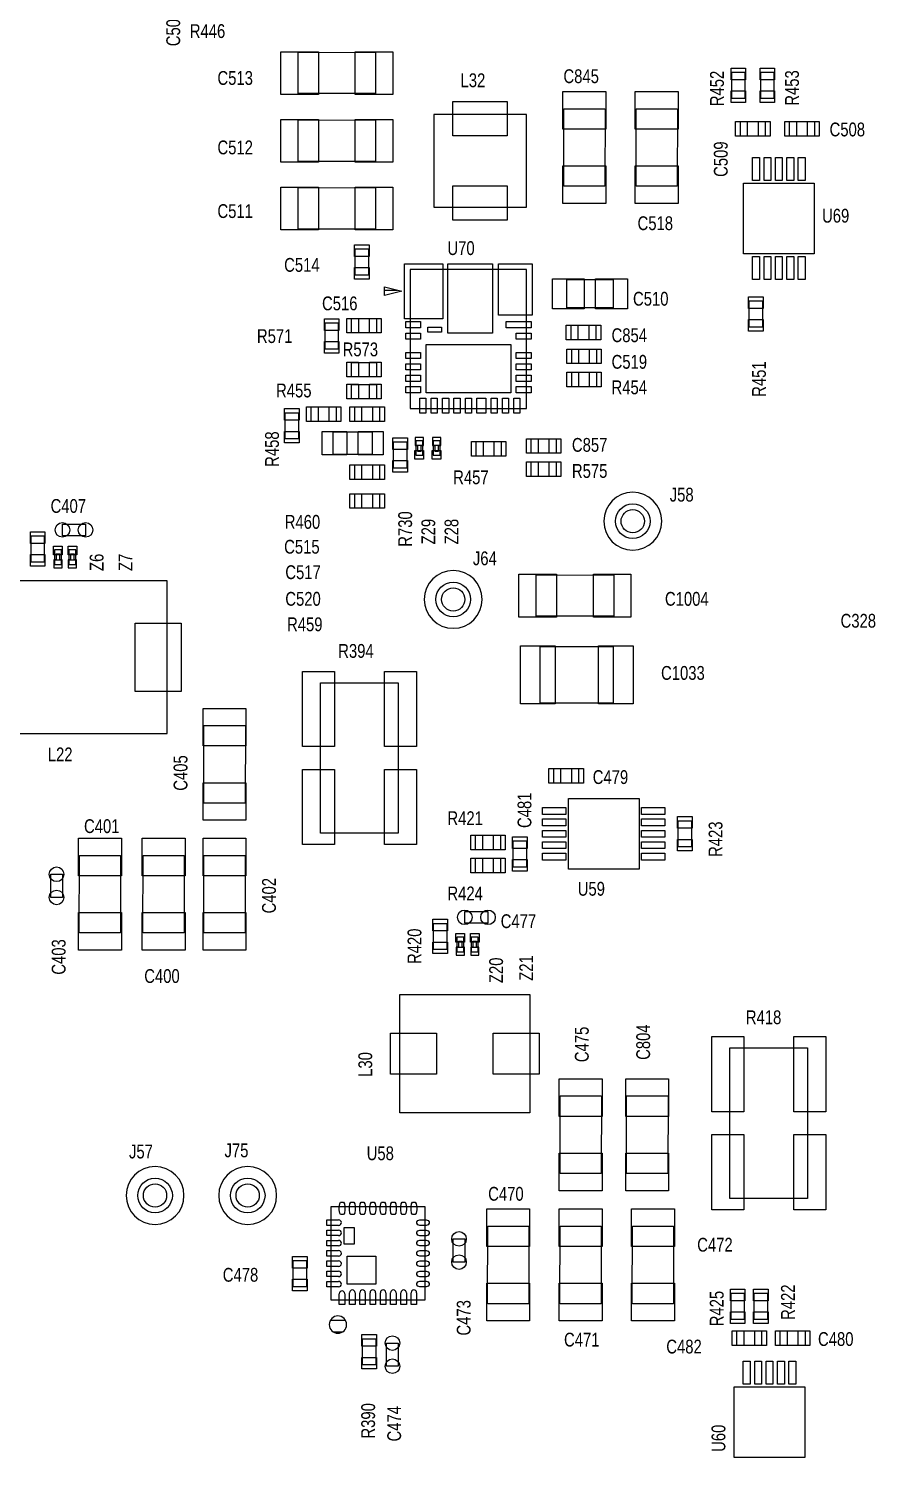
# Model space of a CAD drawing. Extents: x -13164 to 30582, y -10288 to 18382.
# Drawn here: x -7150 to -4956, y 716 to 4419 of the extents above; entities that cross this region are included whole.
import ezdxf
from ezdxf.enums import TextEntityAlignment as Align

# ---------------------------------------------------------------- set-up
doc = ezdxf.new("R2010")
doc.units = 0
doc.layers.add('DF_ASSEMBLY_NOTES', color=2, linetype='CONTINUOUS')

# ---------------------------------------------------------------- blocks, each defined once
blk = doc.blocks.new('FIGURE_SQUARE')
blk.add_lwpolyline([(-0.5, -0.5), (-0.5, 0.5), (0.5, 0.5), (0.5, -0.5)], close=True)
blk = doc.blocks.new('FIGURE_CIRCLE')
blk.add_circle((0, 0), 0.5)
blk = doc.blocks.new('FIGURE_OBLONG')
blk.add_lwpolyline([(-0.5, -0.125), (-0.5, 0.125), (-0.416, 0.375), (-0.25, 0.5), (0.25, 0.5), (0.416, 0.375), (0.5, 0.125), (0.5, -0.125), (0.416, -0.375), (0.25, -0.5), (-0.25, -0.5), (-0.416, -0.375)], close=True)

msp = doc.modelspace()

# ---------------------------------------------------------------- linework, layer by layer
at = {"layer": 'DF_ASSEMBLY_NOTES'}
for points in [[(-6451.977, 4357.7807), (-6250.977, 4357.0307), (-6250.977, 4250.5307), (-6451.977, 4250.5307), (-6451.977, 4357.0307)], [(-5293.2735, 4238.9507), (-5293.2735, 4304.9507), (-5329.2735, 4304.9507), (-5329.2735, 4238.9507), (-5293.2735, 4238.9507)], [(-5218.2735, 4238.9507), (-5218.2735, 4304.9507), (-5254.2735, 4304.9507), (-5254.2735, 4238.9507), (-5218.2735, 4238.9507)], [(-6100.4865, 4196.4842), (-6100.4865, 3956.4842), (-5860.4865, 3956.4842), (-5860.4865, 4196.4842), (-6100.4865, 4196.4842)], [(-5656.4865, 4211.3477), (-5657.2365, 4010.3477), (-5763.7365, 4010.3477), (-5763.7365, 4211.3477), (-5657.2365, 4211.3477)], [(-5468.9865, 4211.3477), (-5469.7365, 4010.3477), (-5576.2365, 4010.3477), (-5576.2365, 4211.3477), (-5469.7365, 4211.3477)], [(-6451.977, 4182.3392), (-6250.977, 4181.5892), (-6250.977, 4075.0892), (-6451.977, 4075.0892), (-6451.977, 4181.5892)], [(-5240.7735, 4177.4507), (-5306.7735, 4177.4507), (-5306.7735, 4141.4507), (-5240.7735, 4141.4507), (-5240.7735, 4177.4507)], [(-5113.2735, 4177.4507), (-5179.2735, 4177.4507), (-5179.2735, 4141.4507), (-5113.2735, 4141.4507), (-5113.2735, 4177.4507)], [(-6451.977, 4006.8992), (-6250.977, 4006.1492), (-6250.977, 3899.6492), (-6451.977, 3899.6492), (-6451.977, 4006.1492)], [(-5297.7735, 3835.4507), (-5297.7735, 4018.4507), (-5114.7735, 4018.4507), (-5114.7735, 3835.4507), (-5297.7735, 3835.4507)], [(-6268.92, 3781.2692), (-6268.92, 3847.2692), (-6304.92, 3847.2692), (-6304.92, 3781.2692), (-6268.92, 3781.2692)], [(-6161.13, 3434.6072), (-5859.9615, 3434.6072), (-5859.9615, 3794.8442), (-6161.13, 3794.8442), (-6161.13, 3434.6072)], [(-6227.928, 3727.1957), (-6227.928, 3749.6957), (-6182.928, 3738.4457), (-6227.928, 3727.1957)], [(-6227.928, 3741.5012), (-6195.15, 3741.5012)], [(-5755.92, 3768.5192), (-5635.92, 3768.5192), (-5635.92, 3695.0192), (-5755.92, 3695.0192), (-5755.92, 3768.5192)], [(-5248.2735, 3646.4507), (-5248.2735, 3712.4507), (-5284.2735, 3712.4507), (-5284.2735, 3646.4507), (-5248.2735, 3646.4507)], [(-6247.92, 3667.2692), (-6313.92, 3667.2692), (-6313.92, 3631.2692), (-6247.92, 3631.2692), (-6247.92, 3667.2692)], [(-6382.92, 3655.2692), (-6382.92, 3589.2692), (-6346.92, 3589.2692), (-6346.92, 3655.2692), (-6382.92, 3655.2692)], [(-5745.42, 3613.2692), (-5679.42, 3613.2692), (-5679.42, 3649.2692), (-5745.42, 3649.2692), (-5745.42, 3613.2692)], [(-5743.953, 3551.7257), (-5677.953, 3551.7257), (-5677.953, 3587.7257), (-5743.953, 3587.7257), (-5743.953, 3551.7257)], [(-6247.917, 3553.2722), (-6313.917, 3553.2722), (-6313.917, 3517.2722), (-6247.917, 3517.2722), (-6247.917, 3553.2722)], [(-5743.953, 3491.7257), (-5677.953, 3491.7257), (-5677.953, 3527.7257), (-5743.953, 3527.7257), (-5743.953, 3491.7257)], [(-6247.917, 3496.2692), (-6313.917, 3496.2692), (-6313.917, 3460.2692), (-6247.917, 3460.2692), (-6247.917, 3496.2692)], [(-6485.9865, 3422.7257), (-6485.9865, 3356.7257), (-6449.9865, 3356.7257), (-6449.9865, 3422.7257), (-6485.9865, 3422.7257)], [(-6352.4865, 3437.7257), (-6418.4865, 3437.7257), (-6418.4865, 3401.7257), (-6352.4865, 3401.7257), (-6352.4865, 3437.7257)], [(-6305.9865, 3401.7257), (-6239.9865, 3401.7257), (-6239.9865, 3437.7257), (-6305.9865, 3437.7257), (-6305.9865, 3401.7257)], [(-6258.807, 3315.9242), (-6258.807, 3373.5272), (-6362.16, 3373.5272), (-6362.16, 3315.9242), (-6258.807, 3315.9242)], [(-6169.2765, 3281.0012), (-6169.2765, 3347.0012), (-6205.2765, 3347.0012), (-6205.2765, 3281.0012), (-6169.2765, 3281.0012)], [(-6127.35, 3359.4422), (-6148.623, 3359.4422), (-6148.623, 3338.7722), (-6142.7115, 3338.7722), (-6142.7115, 3324.0092), (-6133.2615, 3324.0092), (-6133.2615, 3338.7722), (-6127.35, 3338.7722), (-6127.35, 3359.4422)], [(-6128.9865, 3313.2257), (-6128.9865, 3350.7257), (-6146.9865, 3350.7257), (-6146.9865, 3313.2257), (-6128.9865, 3313.2257)], [(-6128.9865, 3325.2257), (-6128.9865, 3338.7257), (-6146.9865, 3338.7257), (-6146.9865, 3325.2257), (-6128.9865, 3325.2257)], [(-6082.35, 3359.4422), (-6103.623, 3359.4422), (-6103.623, 3338.7722), (-6097.7115, 3338.7722), (-6097.7115, 3324.0092), (-6088.2615, 3324.0092), (-6088.2615, 3338.7722), (-6082.35, 3338.7722), (-6082.35, 3359.4422)], [(-6083.9865, 3313.2257), (-6083.9865, 3350.7257), (-6101.9865, 3350.7257), (-6101.9865, 3313.2257), (-6083.9865, 3313.2257)], [(-6083.9865, 3325.2257), (-6083.9865, 3338.7257), (-6101.9865, 3338.7257), (-6101.9865, 3325.2257), (-6083.9865, 3325.2257)], [(-5924.9865, 3347.7257), (-5990.9865, 3347.7257), (-5990.9865, 3311.7257), (-5924.9865, 3311.7257), (-5924.9865, 3347.7257)], [(-5848.4865, 3319.2257), (-5782.4865, 3319.2257), (-5782.4865, 3355.2257), (-5848.4865, 3355.2257), (-5848.4865, 3319.2257)], [(-6305.9865, 3251.7257), (-6239.9865, 3251.7257), (-6239.9865, 3287.7257), (-6305.9865, 3287.7257), (-6305.9865, 3251.7257)], [(-5848.4865, 3259.2257), (-5782.4865, 3259.2257), (-5782.4865, 3295.2257), (-5848.4865, 3295.2257), (-5848.4865, 3259.2257)], [(-6305.9865, 3176.7257), (-6239.9865, 3176.7257), (-6239.9865, 3212.7257), (-6305.9865, 3212.7257), (-6305.9865, 3176.7257)], [(-7062.42, 3134.7692), (-7002.42, 3134.7692), (-7002.42, 3104.7692), (-7062.42, 3104.7692), (-7062.42, 3134.7692)], [(-7108.545, 3037.2677), (-7108.545, 3103.2677), (-7144.545, 3103.2677), (-7144.545, 3037.2677), (-7108.545, 3037.2677)], [(-7084.6815, 3021.8027), (-7063.4085, 3021.8027), (-7063.4085, 3042.4727), (-7069.32, 3042.4727), (-7069.32, 3057.2357), (-7078.77, 3057.2357), (-7078.77, 3042.4727), (-7084.6815, 3042.4727), (-7084.6815, 3021.8027)], [(-7083.045, 3068.0192), (-7083.045, 3030.5192), (-7065.045, 3030.5192), (-7065.045, 3068.0192), (-7083.045, 3068.0192)], [(-7083.045, 3056.0192), (-7083.045, 3042.5192), (-7065.045, 3042.5192), (-7065.045, 3056.0192), (-7083.045, 3056.0192)], [(-7047.1815, 3021.8027), (-7025.9085, 3021.8027), (-7025.9085, 3042.4727), (-7031.82, 3042.4727), (-7031.82, 3057.2357), (-7041.27, 3057.2357), (-7041.27, 3042.4727), (-7047.1815, 3042.4727), (-7047.1815, 3021.8027)], [(-7045.545, 3068.0192), (-7045.545, 3030.5192), (-7027.545, 3030.5192), (-7027.545, 3068.0192), (-7045.545, 3068.0192)], [(-7045.545, 3056.0192), (-7045.545, 3042.5192), (-7027.545, 3042.5192), (-7027.545, 3056.0192), (-7045.545, 3056.0192)], [(-5835.1065, 3003.3074), (-5634.1065, 3002.5574), (-5634.1065, 2896.0574), (-5835.1065, 2896.0574), (-5835.1065, 3002.5574)], [(-7334.0685, 2591.9342), (-6790.773, 2591.9342), (-6790.773, 2987.6042), (-7334.0685, 2987.6042), (-7334.0685, 2591.9342)], [(-5824.2765, 2670.5012), (-5824.2765, 2817.5012), (-5635.2765, 2817.5012), (-5635.2765, 2670.5012), (-5824.2765, 2670.5012)], [(-6192.42, 2723.7692), (-6192.42, 2333.7692), (-6393.42, 2333.7692), (-6393.42, 2723.7692), (-6192.42, 2723.7692)], [(-6588.42, 2612.7662), (-6589.17, 2411.7662), (-6695.67, 2411.7662), (-6695.67, 2612.7662), (-6589.17, 2612.7662)], [(-5790.42, 2464.2692), (-5724.42, 2464.2692), (-5724.42, 2500.2692), (-5790.42, 2500.2692), (-5790.42, 2464.2692)], [(-5568.42, 2240.7692), (-5751.42, 2240.7692), (-5751.42, 2423.7692), (-5568.42, 2423.7692), (-5568.42, 2240.7692)], [(-5467.92, 2365.2692), (-5467.92, 2299.2692), (-5431.92, 2299.2692), (-5431.92, 2365.2692), (-5467.92, 2365.2692)], [(-5926.9185, 2327.7692), (-5992.9185, 2327.7692), (-5992.9185, 2291.7692), (-5926.9185, 2291.7692), (-5926.9185, 2327.7692)], [(-5895.4185, 2312.7677), (-5895.4185, 2246.7677), (-5859.4185, 2246.7677), (-5859.4185, 2312.7677), (-5895.4185, 2312.7677)], [(-7018.92, 2075.3912), (-7018.17, 2276.3912), (-6911.67, 2276.3912), (-6911.67, 2075.3912), (-7018.17, 2075.3912)], [(-6853.92, 2075.3912), (-6853.17, 2276.3912), (-6746.67, 2276.3912), (-6746.67, 2075.3912), (-6853.17, 2075.3912)], [(-6696.42, 2075.3912), (-6695.67, 2276.3912), (-6589.17, 2276.3912), (-6589.17, 2075.3912), (-6695.67, 2075.3912)], [(-5926.9185, 2267.7707), (-5992.9185, 2267.7707), (-5992.9185, 2231.7707), (-5926.9185, 2231.7707), (-5926.9185, 2267.7707)], [(-7092.42, 2167.2692), (-7092.42, 2227.2692), (-7062.42, 2227.2692), (-7062.42, 2167.2692), (-7092.42, 2167.2692)], [(-6019.9215, 2130.7127), (-5959.9215, 2130.7127), (-5959.9215, 2100.7127), (-6019.9215, 2100.7127), (-6019.9215, 2130.7127)], [(-6066.0465, 2033.2112), (-6066.0465, 2099.2112), (-6102.0465, 2099.2112), (-6102.0465, 2033.2112), (-6066.0465, 2033.2112)], [(-6042.183, 2017.7462), (-6020.91, 2017.7462), (-6020.91, 2038.4162), (-6026.8215, 2038.4162), (-6026.8215, 2053.1792), (-6036.2715, 2053.1792), (-6036.2715, 2038.4162), (-6042.183, 2038.4162), (-6042.183, 2017.7462)], [(-6040.5465, 2063.9627), (-6040.5465, 2026.4627), (-6022.5465, 2026.4627), (-6022.5465, 2063.9627), (-6040.5465, 2063.9627)], [(-6040.5465, 2051.9627), (-6040.5465, 2038.4627), (-6022.5465, 2038.4627), (-6022.5465, 2051.9627), (-6040.5465, 2051.9627)], [(-6004.683, 2017.7462), (-5983.41, 2017.7462), (-5983.41, 2038.4162), (-5989.3215, 2038.4162), (-5989.3215, 2053.1792), (-5998.7715, 2053.1792), (-5998.7715, 2038.4162), (-6004.683, 2038.4162), (-6004.683, 2017.7462)], [(-6003.0465, 2063.9627), (-6003.0465, 2026.4627), (-5985.0465, 2026.4627), (-5985.0465, 2063.9627), (-6003.0465, 2063.9627)], [(-6003.0465, 2051.9627), (-6003.0465, 2038.4627), (-5985.0465, 2038.4627), (-5985.0465, 2051.9627), (-6003.0465, 2051.9627)], [(-6173.4645, 1915.8047), (-5851.62, 1915.8047), (-5851.62, 1608.7307), (-6188.223, 1608.7307), (-6188.223, 1915.8047), (-6173.4645, 1915.8047)], [(-5131.9215, 1777.2677), (-5131.9215, 1387.2677), (-5332.9215, 1387.2677), (-5332.9215, 1777.2677), (-5131.9215, 1777.2677)], [(-5665.9215, 1652.7677), (-5666.6655, 1451.7677), (-5773.1655, 1451.7677), (-5773.1655, 1652.7677), (-5666.6655, 1652.7677)], [(-5493.4215, 1652.7677), (-5494.1715, 1451.7677), (-5600.6715, 1451.7677), (-5600.6715, 1652.7677), (-5494.1715, 1652.7677)], [(-6365.985, 1123.6997), (-6365.985, 1365.8312), (-6123.8595, 1365.8312), (-6123.8595, 1123.6997), (-6365.985, 1123.6997)], [(-6346.803, 1317.4127), (-6377.505, 1317.4127), (-6377.505, 1331.5727)], [(-6377.505, 1331.5727), (-6346.803, 1331.5727)], [(-6346.803, 1290.8312), (-6377.505, 1290.8312), (-6377.505, 1304.9912)], [(-6377.505, 1304.9912), (-6346.803, 1304.9912)], [(-5961.4185, 1114.2707), (-5960.6685, 1315.2707), (-5854.1685, 1315.2707), (-5854.1685, 1114.2707), (-5960.6685, 1114.2707)], [(-5773.9185, 1114.2707), (-5773.1685, 1315.2707), (-5666.6685, 1315.2707), (-5666.6685, 1114.2707), (-5773.1685, 1114.2707)], [(-5586.4185, 1114.2707), (-5585.6685, 1315.2707), (-5479.1685, 1315.2707), (-5479.1685, 1114.2707), (-5585.6685, 1114.2707)], [(-6346.803, 1264.2677), (-6377.505, 1264.2677), (-6377.505, 1278.4277)], [(-6377.505, 1278.4277), (-6346.803, 1278.4277)], [(-6049.9215, 1222.2677), (-6049.9215, 1282.2677), (-6019.9215, 1282.2677), (-6019.9215, 1222.2677), (-6049.9215, 1222.2677)], [(-6429.42, 1159.2692), (-6429.42, 1225.2692), (-6465.42, 1225.2692), (-6465.42, 1159.2692), (-6429.42, 1159.2692)], [(-6346.803, 1237.6877), (-6377.505, 1237.6877), (-6377.505, 1251.8477)], [(-6377.505, 1251.8477), (-6346.803, 1251.8477)], [(-6346.803, 1211.1077), (-6377.505, 1211.1077), (-6377.505, 1225.2677)], [(-6377.505, 1225.2677), (-6346.803, 1225.2677)], [(-6346.803, 1184.5442), (-6377.505, 1184.5442), (-6377.505, 1198.7042)], [(-6377.505, 1198.7042), (-6346.803, 1198.7042)], [(-6346.803, 1157.9627), (-6377.505, 1157.9627), (-6377.505, 1172.1227)], [(-6377.505, 1172.1227), (-6346.803, 1172.1227)], [(-6330.8595, 1140.2462), (-6330.8595, 1111.8932), (-6345.0195, 1111.8932)], [(-6345.0195, 1111.8932), (-6345.0195, 1140.2462)], [(-6304.278, 1142.8862), (-6304.278, 1112.1842), (-6318.438, 1112.1842)], [(-6318.438, 1112.1842), (-6318.438, 1142.8862)], [(-6277.698, 1142.8862), (-6277.698, 1112.1842), (-6291.858, 1112.1842)], [(-6291.858, 1112.1842), (-6291.858, 1142.8862)], [(-6251.1285, 1142.8862), (-6251.1285, 1112.1842), (-6265.2885, 1112.1842)], [(-6265.2885, 1112.1842), (-6265.2885, 1142.8862)], [(-6224.5545, 1142.8862), (-6224.5545, 1112.1842), (-6238.7145, 1112.1842)], [(-6238.7145, 1112.1842), (-6238.7145, 1142.8862)], [(-6197.985, 1142.8862), (-6197.985, 1112.1842), (-6212.145, 1112.1842)], [(-6212.145, 1112.1842), (-6212.145, 1142.8862)], [(-6171.405, 1142.8862), (-6171.405, 1112.1842), (-6185.565, 1112.1842)], [(-6185.565, 1112.1842), (-6185.565, 1142.8862)], [(-6144.8235, 1142.8862), (-6144.8235, 1112.1842), (-6158.9835, 1112.1842)], [(-6158.9835, 1112.1842), (-6158.9835, 1142.8862)], [(-5295.0285, 1074.4052), (-5295.0285, 1140.4052), (-5331.0285, 1140.4052), (-5331.0285, 1074.4052), (-5295.0285, 1074.4052)], [(-5235.03, 1074.4052), (-5235.03, 1140.4052), (-5271.03, 1140.4052), (-5271.03, 1074.4052), (-5235.03, 1074.4052)], [(-6368.0658, 1071.5012), (-6329.3679, 1071.5012)], [(-6361.4705, 1041.5012), (-6335.9633, 1041.5012)], [(-5250.0315, 1042.9052), (-5316.0315, 1042.9052), (-5316.0315, 1006.9052), (-5250.0315, 1006.9052), (-5250.0315, 1042.9052)], [(-5137.5315, 1042.9097), (-5203.5315, 1042.9097), (-5203.5315, 1006.9097), (-5137.5315, 1006.9097), (-5137.5315, 1042.9097)], [(-6249.4215, 956.7677), (-6249.4215, 1022.7677), (-6285.4215, 1022.7677), (-6285.4215, 956.7677), (-6249.4215, 956.7677)], [(-6192.4215, 1012.2677), (-6192.4215, 952.2677), (-6222.4215, 952.2677), (-6222.4215, 1012.2677), (-6192.4215, 1012.2677)], [(-5322.03, 715.9067), (-5322.03, 898.9067), (-5139.03, 898.9067), (-5139.03, 715.9067), (-5322.03, 715.9067)]]:
    msp.add_lwpolyline(points, dxfattribs=at)
for points in [[(-5509.92, 3142.2677, 1), (-5659.92, 3142.2677, 1), (-5509.92, 3142.2677)], [(-5974.92, 2939.7722, 1), (-6124.92, 2939.7722, 1), (-5974.92, 2939.7722)], [(-6747.42, 1394.7647, 1), (-6897.42, 1394.7647, 1), (-6747.42, 1394.7647)], [(-6507.4215, 1394.7692, 1), (-6657.4215, 1394.7692, 1), (-6507.4215, 1394.7692)], [(-6339.711, 1324.4927, 0.41471), (-6346.803, 1331.5727)], [(-6346.803, 1317.4127, 0.41471), (-6339.711, 1324.4927)], [(-6339.711, 1297.9112, 0.41471), (-6346.803, 1304.9912)], [(-6346.803, 1290.8312, 0.41471), (-6339.711, 1297.9112)], [(-6339.711, 1271.3477, 0.41471), (-6346.803, 1278.4277)], [(-6346.803, 1264.2677, 0.41471), (-6339.711, 1271.3477)], [(-6339.711, 1244.7677, 0.41471), (-6346.803, 1251.8477)], [(-6346.803, 1237.6877, 0.41471), (-6339.711, 1244.7677)], [(-6339.711, 1218.1877, 0.41471), (-6346.803, 1225.2677)], [(-6346.803, 1211.1077, 0.41471), (-6339.711, 1218.1877)], [(-6339.711, 1191.6242, 0.41471), (-6346.803, 1198.7042)], [(-6346.803, 1184.5442, 0.41471), (-6339.711, 1191.6242)], [(-6339.711, 1165.0427, 0.41471), (-6346.803, 1172.1227)], [(-6346.803, 1157.9627, 0.41471), (-6339.711, 1165.0427)], [(-6311.358, 1149.9782, 0.41471), (-6318.438, 1142.8862)], [(-6304.278, 1142.8862, 0.41471), (-6311.358, 1149.9782)], [(-6284.778, 1149.9782, 0.41471), (-6291.858, 1142.8862)], [(-6277.698, 1142.8862, 0.41471), (-6284.778, 1149.9782)], [(-6258.2085, 1149.9782, 0.41471), (-6265.2885, 1142.8862)], [(-6251.1285, 1142.8862, 0.41471), (-6258.2085, 1149.9782)], [(-6231.6345, 1149.9782, 0.41471), (-6238.7145, 1142.8862)], [(-6224.5545, 1142.8862, 0.41471), (-6231.6345, 1149.9782)], [(-6205.065, 1149.9782, 0.41471), (-6212.145, 1142.8862)], [(-6197.985, 1142.8862, 0.41471), (-6205.065, 1149.9782)], [(-6178.485, 1149.9782, 0.41471), (-6185.565, 1142.8862)], [(-6171.405, 1142.8862, 0.41471), (-6178.485, 1149.9782)], [(-6151.9035, 1149.9782, 0.41471), (-6158.9835, 1142.8862)], [(-6144.8235, 1142.8862, 0.41471), (-6151.9035, 1149.9782)], [(-6337.9395, 1147.3262, 0.414214), (-6345.0195, 1140.2462)], [(-6330.8595, 1140.2462, 0.414214), (-6337.9395, 1147.3262)], [(-6326.2231, 1060.0299, 1), (-6371.2107, 1060.0299, 1), (-6326.2231, 1060.0299)]]:
    msp.add_lwpolyline(points, format="xyb", dxfattribs=at)

# ---------------------------------------------------------------- block references
for name, p, xscale, yscale in [('FIGURE_SQUARE', (-6447.855, 4303.7807), 97.4415, 111.03), ('FIGURE_SQUARE', (-6255.099, 4303.7807), 97.4415, 111.03), ('FIGURE_SQUARE', (-5311.2735, 4301.4842), 37.8015, 30.1185), ('FIGURE_SQUARE', (-5236.2735, 4301.4842), 37.8015, 30.1185), ('FIGURE_SQUARE', (-5980.4865, 4185.7427), 141.1365, 88.5885), ('FIGURE_SQUARE', (-5710.4865, 4207.2257), 111.03, 97.4415), ('FIGURE_SQUARE', (-5522.9865, 4207.2257), 111.03, 97.4415), ('FIGURE_SQUARE', (-5311.2735, 4242.4172), 37.8015, 30.1185), ('FIGURE_SQUARE', (-5236.2735, 4242.4172), 37.8015, 30.1185), ('FIGURE_SQUARE', (-6447.855, 4128.3392), 97.4415, 111.03), ('FIGURE_SQUARE', (-6255.099, 4128.3392), 97.4415, 111.03), ('FIGURE_SQUARE', (-5303.307, 4159.4507), 30.1185, 37.8015), ('FIGURE_SQUARE', (-5244.24, 4159.4507), 30.1185, 37.8015), ('FIGURE_SQUARE', (-5175.807, 4159.4507), 30.1185, 37.8015), ('FIGURE_SQUARE', (-5116.74, 4159.4507), 30.1185, 37.8015), ('FIGURE_SQUARE', (-5265.3765, 4055.2007), 17.7165, 60.2415), ('FIGURE_SQUARE', (-5235.825, 4055.2007), 17.7165, 60.2415), ('FIGURE_SQUARE', (-5206.2735, 4055.2007), 17.7165, 60.2415), ('FIGURE_SQUARE', (-5176.722, 4055.2007), 17.7165, 60.2415), ('FIGURE_SQUARE', (-5147.1705, 4055.2007), 17.7165, 60.2415), ('FIGURE_SQUARE', (-5710.4865, 4014.4697), 111.03, 97.4415), ('FIGURE_SQUARE', (-5522.9865, 4014.4697), 111.03, 97.4415), ('FIGURE_SQUARE', (-6447.855, 3952.8992), 97.4415, 111.03), ('FIGURE_SQUARE', (-6255.099, 3952.8992), 97.4415, 111.03), ('FIGURE_SQUARE', (-5980.4865, 3967.2257), 141.1365, 88.5885), ('FIGURE_SQUARE', (-6286.92, 3843.8027), 37.8015, 30.1185), ('FIGURE_SQUARE', (-5265.3765, 3798.7007), 17.7165, 60.2415), ('FIGURE_SQUARE', (-5235.825, 3798.7007), 17.7165, 60.2415), ('FIGURE_SQUARE', (-5206.2735, 3798.7007), 17.7165, 60.2415), ('FIGURE_SQUARE', (-5176.722, 3798.7007), 17.7165, 60.2415), ('FIGURE_SQUARE', (-5147.1705, 3798.7007), 17.7165, 60.2415), ('FIGURE_SQUARE', (-6286.92, 3784.7357), 37.8015, 30.1185), ('FIGURE_SQUARE', (-6126.582, 3738.4457), 98.622, 142.323), ('FIGURE_SQUARE', (-6005.82, 3719.6672), 115.518, 179.8815), ('FIGURE_SQUARE', (-5889.075, 3742.8692), 87.6915, 133.47), ('FIGURE_SQUARE', (-5751.798, 3731.7692), 82.677, 77.9535), ('FIGURE_SQUARE', (-5640.042, 3731.7692), 82.677, 77.9535), ('FIGURE_SQUARE', (-5266.2735, 3708.9842), 37.8015, 30.1185), ('FIGURE_SQUARE', (-6364.92, 3651.8027), 37.8015, 30.1185), ('FIGURE_SQUARE', (-6310.4535, 3649.2692), 30.1185, 37.8015), ('FIGURE_SQUARE', (-6251.3865, 3649.2692), 30.1185, 37.8015), ('FIGURE_SQUARE', (-6153.7485, 3651.6407), 38.3865, 15.945), ('FIGURE_SQUARE', (-6153.7485, 3622.1072), 38.3865, 15.945), ('FIGURE_SQUARE', (-6097.953, 3639.1742), 35.3685, 12.9915), ('FIGURE_SQUARE', (-5880.3285, 3651.6407), 64.4235, 15.945), ('FIGURE_SQUARE', (-5867.277, 3622.1072), 38.3865, 15.945), ('FIGURE_SQUARE', (-5741.9535, 3631.2692), 30.1185, 37.8015), ('FIGURE_SQUARE', (-5682.8865, 3631.2692), 30.1185, 37.8015), ('FIGURE_SQUARE', (-5266.2735, 3649.9172), 37.8015, 30.1185), ('FIGURE_SQUARE', (-6364.92, 3592.7357), 37.8015, 30.1185), ('FIGURE_SQUARE', (-6010.545, 3537.9542), 219.6915, 125.1915), ('FIGURE_SQUARE', (-6153.7485, 3571.9172), 38.3865, 15.945), ('FIGURE_SQUARE', (-5867.277, 3571.9172), 38.3865, 15.945), ('FIGURE_SQUARE', (-5740.4865, 3569.7257), 30.1185, 37.8015), ('FIGURE_SQUARE', (-5681.4195, 3569.7257), 30.1185, 37.8015), ('FIGURE_SQUARE', (-6310.4505, 3535.2722), 30.1185, 37.8015), ('FIGURE_SQUARE', (-6251.3835, 3535.2722), 30.1185, 37.8015), ('FIGURE_SQUARE', (-6153.7485, 3542.3837), 38.3865, 15.945), ('FIGURE_SQUARE', (-6153.7485, 3512.8622), 38.3865, 15.945), ('FIGURE_SQUARE', (-5867.277, 3542.3837), 38.3865, 15.945), ('FIGURE_SQUARE', (-5867.277, 3512.8622), 38.3865, 15.945), ('FIGURE_SQUARE', (-5740.4865, 3509.7257), 30.1185, 37.8015), ('FIGURE_SQUARE', (-5681.4195, 3509.7257), 30.1185, 37.8015), ('FIGURE_SQUARE', (-6310.4505, 3478.2692), 30.1185, 37.8015), ('FIGURE_SQUARE', (-6251.3835, 3478.2692), 30.1185, 37.8015), ('FIGURE_SQUARE', (-6153.7485, 3483.3287), 38.3865, 15.945), ('FIGURE_SQUARE', (-5867.277, 3483.3287), 38.3865, 15.945), ('FIGURE_SQUARE', (-6128.655, 3441.9842), 15.945, 38.3865), ('FIGURE_SQUARE', (-6099.1335, 3441.9842), 15.945, 38.3865), ('FIGURE_SQUARE', (-6069.6, 3441.9842), 15.945, 38.3865), ('FIGURE_SQUARE', (-6040.0665, 3441.9842), 15.945, 38.3865), ('FIGURE_SQUARE', (-6010.545, 3441.9842), 15.945, 38.3865), ('FIGURE_SQUARE', (-5977.3035, 3441.9842), 23.3265, 38.3865), ('FIGURE_SQUARE', (-5944.0485, 3441.9842), 15.945, 38.3865), ('FIGURE_SQUARE', (-5914.515, 3441.9842), 15.945, 38.3865), ('FIGURE_SQUARE', (-5884.9935, 3441.9842), 15.945, 38.3865), ('FIGURE_SQUARE', (-6467.9865, 3419.2592), 37.8015, 30.1185), ('FIGURE_SQUARE', (-6415.02, 3419.7257), 30.1185, 37.8015), ('FIGURE_SQUARE', (-6355.953, 3419.7257), 30.1185, 37.8015), ('FIGURE_SQUARE', (-6302.52, 3419.7257), 30.1185, 37.8015), ('FIGURE_SQUARE', (-6243.453, 3419.7257), 30.1185, 37.8015), ('FIGURE_SQUARE', (-6467.9865, 3360.1922), 37.8015, 30.1185), ('FIGURE_SQUARE', (-6357.3645, 3344.7257), 64.3635, 60.2415), ('FIGURE_SQUARE', (-6263.6085, 3344.7257), 64.3635, 60.2415), ('FIGURE_SQUARE', (-6187.2765, 3343.5347), 37.8015, 30.1185), ('FIGURE_SQUARE', (-5987.52, 3329.7257), 30.1185, 37.8015), ('FIGURE_SQUARE', (-5928.453, 3329.7257), 30.1185, 37.8015), ('FIGURE_SQUARE', (-5845.02, 3337.2257), 30.1185, 37.8015), ('FIGURE_SQUARE', (-5785.953, 3337.2257), 30.1185, 37.8015), ('FIGURE_SQUARE', (-6187.2765, 3284.4677), 37.8015, 30.1185), ('FIGURE_SQUARE', (-6137.9865, 3314.7257), 22.4415, 22.4415), ('FIGURE_SQUARE', (-6092.9865, 3314.7257), 22.4415, 22.4415), ('FIGURE_SQUARE', (-5845.02, 3277.2257), 30.1185, 37.8015), ('FIGURE_SQUARE', (-5785.953, 3277.2257), 30.1185, 37.8015), ('FIGURE_SQUARE', (-6302.52, 3269.7257), 30.1185, 37.8015), ('FIGURE_SQUARE', (-6243.453, 3269.7257), 30.1185, 37.8015), ('FIGURE_SQUARE', (-6302.52, 3194.7257), 30.1185, 37.8015), ('FIGURE_SQUARE', (-6243.453, 3194.7257), 30.1185, 37.8015), ('FIGURE_CIRCLE', (-5584.92, 3142.2692), 89.7585, 89.7585), ('FIGURE_CIRCLE', (-5584.92, 3142.2692), 60.2415, 60.2415), ('FIGURE_SQUARE', (-7126.545, 3099.8012), 37.8015, 30.1185), ('FIGURE_CIRCLE', (-7062.42, 3119.7692), 37.8015, 37.8015), ('FIGURE_CIRCLE', (-7002.42, 3119.7692), 37.8015, 37.8015), ('FIGURE_SQUARE', (-7074.045, 3066.5192), 22.4415, 22.4415), ('FIGURE_SQUARE', (-7036.545, 3066.5192), 22.4415, 22.4415), ('FIGURE_SQUARE', (-7126.545, 3040.7342), 37.8015, 30.1185), ('FIGURE_SQUARE', (-5830.9845, 2949.3074), 97.4415, 111.03), ('FIGURE_SQUARE', (-5638.2285, 2949.3074), 97.4415, 111.03), ('FIGURE_CIRCLE', (-6049.92, 2939.7692), 89.7585, 89.7585), ('FIGURE_CIRCLE', (-6049.92, 2939.7692), 60.2415, 60.2415), ('FIGURE_SQUARE', (-6814.2, 2789.7692), 118.695, 177.165), ('FIGURE_SQUARE', (-5831.0265, 2744.0012), 89.7585, 150), ('FIGURE_SQUARE', (-5628.5265, 2744.0012), 89.7585, 150), ('FIGURE_SQUARE', (-6399.225, 2655.7442), 82.677, 194.8815), ('FIGURE_SQUARE', (-6186.615, 2655.7442), 82.677, 194.8815), ('FIGURE_SQUARE', (-6642.42, 2608.6442), 111.03, 97.4415), ('FIGURE_SQUARE', (-6399.225, 2401.7942), 82.677, 194.8815), ('FIGURE_SQUARE', (-6186.615, 2401.7942), 82.677, 194.8815), ('FIGURE_SQUARE', (-5786.9535, 2482.2692), 30.1185, 37.8015), ('FIGURE_SQUARE', (-5727.8865, 2482.2692), 30.1185, 37.8015), ('FIGURE_SQUARE', (-6642.42, 2415.8882), 111.03, 97.4415), ('FIGURE_SQUARE', (-5788.17, 2391.3722), 60.2415, 17.7165), ('FIGURE_SQUARE', (-5788.17, 2361.8207), 60.2415, 17.7165), ('FIGURE_SQUARE', (-5531.67, 2391.3722), 60.2415, 17.7165), ('FIGURE_SQUARE', (-5531.67, 2361.8207), 60.2415, 17.7165), ('FIGURE_SQUARE', (-5449.92, 2361.8027), 37.8015, 30.1185), ('FIGURE_SQUARE', (-5788.17, 2332.2692), 60.2415, 17.7165), ('FIGURE_SQUARE', (-5531.67, 2332.2692), 60.2415, 17.7165), ('FIGURE_SQUARE', (-6964.92, 2272.2692), 111.03, 97.4415), ('FIGURE_SQUARE', (-6799.92, 2272.2692), 111.03, 97.4415), ('FIGURE_SQUARE', (-6642.42, 2272.2692), 111.03, 97.4415), ('FIGURE_SQUARE', (-5989.452, 2309.7692), 30.1185, 37.8015), ('FIGURE_SQUARE', (-5930.385, 2309.7692), 30.1185, 37.8015), ('FIGURE_SQUARE', (-5877.4185, 2309.3012), 37.8015, 30.1185), ('FIGURE_SQUARE', (-5788.17, 2302.7177), 60.2415, 17.7165), ('FIGURE_SQUARE', (-5531.67, 2302.7177), 60.2415, 17.7165), ('FIGURE_SQUARE', (-5449.92, 2302.7357), 37.8015, 30.1185), ('FIGURE_SQUARE', (-5989.452, 2249.7707), 30.1185, 37.8015), ('FIGURE_SQUARE', (-5930.385, 2249.7707), 30.1185, 37.8015), ('FIGURE_SQUARE', (-5877.4185, 2250.2342), 37.8015, 30.1185), ('FIGURE_SQUARE', (-5788.17, 2273.1662), 60.2415, 17.7165), ('FIGURE_SQUARE', (-5531.67, 2273.1662), 60.2415, 17.7165), ('FIGURE_CIRCLE', (-7077.42, 2227.2692), 37.8015, 37.8015), ('FIGURE_CIRCLE', (-7077.42, 2167.2692), 37.8015, 37.8015), ('FIGURE_SQUARE', (-6964.92, 2079.5132), 111.03, 97.4415), ('FIGURE_SQUARE', (-6799.92, 2079.5132), 111.03, 97.4415), ('FIGURE_SQUARE', (-6642.42, 2079.5132), 111.03, 97.4415), ('FIGURE_CIRCLE', (-6019.9215, 2115.7127), 37.8015, 37.8015), ('FIGURE_CIRCLE', (-5959.9215, 2115.7127), 37.8015, 37.8015), ('FIGURE_SQUARE', (-6084.0465, 2095.7447), 37.8015, 30.1185), ('FIGURE_SQUARE', (-6084.0465, 2036.6777), 37.8015, 30.1185), ('FIGURE_SQUARE', (-6031.5465, 2062.4627), 22.4415, 22.4415), ('FIGURE_SQUARE', (-5994.0465, 2062.4627), 22.4415, 22.4415), ('FIGURE_SQUARE', (-6152.985, 1762.2677), 118.695, 106.305), ('FIGURE_SQUARE', (-5886.858, 1762.2677), 118.695, 106.305), ('FIGURE_SQUARE', (-5338.7265, 1709.2427), 82.677, 194.8815), ('FIGURE_SQUARE', (-5126.1165, 1709.2427), 82.677, 194.8815), ('FIGURE_SQUARE', (-5719.9215, 1648.6457), 111.03, 97.4415), ('FIGURE_SQUARE', (-5547.4215, 1648.6457), 111.03, 97.4415), ('FIGURE_SQUARE', (-5338.7265, 1455.2927), 82.677, 194.8815), ('FIGURE_SQUARE', (-5126.1165, 1455.2927), 82.677, 194.8815), ('FIGURE_SQUARE', (-5719.9215, 1455.8897), 111.03, 97.4415), ('FIGURE_SQUARE', (-5547.4215, 1455.8897), 111.03, 97.4415), ('FIGURE_CIRCLE', (-6822.42, 1394.7677), 89.7585, 89.7585), ('FIGURE_CIRCLE', (-6822.42, 1394.7677), 60.2415, 60.2415), ('FIGURE_CIRCLE', (-6582.4215, 1394.7677), 89.7585, 89.7585), ('FIGURE_CIRCLE', (-6582.4215, 1394.7677), 60.2415, 60.2415), ('FIGURE_OBLONG', (-6337.9395, 1361.4077), 14.7585, 32.475), ('FIGURE_OBLONG', (-6311.358, 1361.4077), 14.7585, 32.475), ('FIGURE_OBLONG', (-6284.778, 1361.4077), 14.7585, 32.475), ('FIGURE_OBLONG', (-6258.2085, 1361.4077), 14.7585, 32.475), ('FIGURE_OBLONG', (-6231.6345, 1361.4077), 14.7585, 32.475), ('FIGURE_OBLONG', (-6205.065, 1361.4077), 14.7585, 32.475), ('FIGURE_OBLONG', (-6178.485, 1361.4077), 14.7585, 32.475), ('FIGURE_OBLONG', (-6151.9035, 1361.4077), 14.7585, 32.475), ('FIGURE_SQUARE', (-5907.4185, 1311.1487), 111.03, 97.4415), ('FIGURE_SQUARE', (-5719.9185, 1311.1487), 111.03, 97.4415), ('FIGURE_SQUARE', (-5532.4185, 1311.1487), 111.03, 97.4415), ('FIGURE_SQUARE', (-6319.5015, 1289.9447), 25.3935, 43.11), ('FIGURE_OBLONG', (-6128.2815, 1324.4927), 32.475, 14.7585), ('FIGURE_OBLONG', (-6128.2815, 1297.9112), 32.475, 14.7585), ('FIGURE_CIRCLE', (-6034.9215, 1282.2677), 37.8015, 37.8015), ('FIGURE_OBLONG', (-6128.2815, 1271.3477), 32.475, 14.7585), ('FIGURE_SQUARE', (-6447.42, 1221.8027), 37.8015, 30.1185), ('FIGURE_SQUARE', (-6287.73, 1201.3562), 73.8135, 72.6435), ('FIGURE_OBLONG', (-6128.2815, 1244.7677), 32.475, 14.7585), ('FIGURE_OBLONG', (-6128.2815, 1218.1877), 32.475, 14.7585), ('FIGURE_CIRCLE', (-6034.9215, 1222.2677), 37.8015, 37.8015), ('FIGURE_OBLONG', (-6128.2815, 1191.6242), 32.475, 14.7585), ('FIGURE_SQUARE', (-6447.42, 1162.7357), 37.8015, 30.1185), ('FIGURE_OBLONG', (-6128.2815, 1165.0427), 32.475, 14.7585), ('FIGURE_SQUARE', (-5907.4185, 1118.3927), 111.03, 97.4415), ('FIGURE_SQUARE', (-5719.9185, 1118.3927), 111.03, 97.4415), ('FIGURE_SQUARE', (-5532.4185, 1118.3927), 111.03, 97.4415), ('FIGURE_SQUARE', (-5313.0285, 1136.9387), 37.8015, 30.1185), ('FIGURE_SQUARE', (-5253.03, 1136.9387), 37.8015, 30.1185), ('FIGURE_SQUARE', (-5313.0285, 1077.8717), 37.8015, 30.1185), ('FIGURE_SQUARE', (-5253.03, 1077.8717), 37.8015, 30.1185), ('FIGURE_SQUARE', (-5312.565, 1024.9052), 30.1185, 37.8015), ('FIGURE_SQUARE', (-5253.498, 1024.9052), 30.1185, 37.8015), ('FIGURE_SQUARE', (-5200.065, 1024.9097), 30.1185, 37.8015), ('FIGURE_SQUARE', (-5140.998, 1024.9097), 30.1185, 37.8015), ('FIGURE_SQUARE', (-6267.4215, 1019.3012), 37.8015, 30.1185), ('FIGURE_CIRCLE', (-6207.4215, 1012.2677), 37.8015, 37.8015), ('FIGURE_SQUARE', (-6267.4215, 960.2342), 37.8015, 30.1185), ('FIGURE_CIRCLE', (-6207.4215, 952.2677), 37.8015, 37.8015), ('FIGURE_SQUARE', (-5289.633, 935.6567), 17.7165, 60.2415), ('FIGURE_SQUARE', (-5260.0815, 935.6567), 17.7165, 60.2415), ('FIGURE_SQUARE', (-5230.53, 935.6567), 17.7165, 60.2415), ('FIGURE_SQUARE', (-5200.9785, 935.6567), 17.7165, 60.2415), ('FIGURE_SQUARE', (-5171.427, 935.6567), 17.7165, 60.2415)]:
    msp.add_blockref(name, p, dxfattribs=dict(at, xscale=xscale, yscale=yscale))

# ---------------------------------------------------------------- texts
at = {"layer": 'DF_ASSEMBLY_NOTES', "width": 0.802099}
for s, p in [('C504', (-6757.3605, 4373.4272)), ('R452', (-5348.7735, 4217.9507)), ('R453', (-5154.42, 4219.2692)), ('C509', (-5338.92, 4034.7692)), ('R451', (-5239.92, 3464.7692)), ('R458', (-6501.42, 3283.2692)), ('R730', (-6156.5265, 3076.2512)), ('Z29', (-6096.5265, 3082.2512)), ('Z28', (-6036.5265, 3082.2512)), ('Z6', (-6955.92, 3013.2692)), ('Z7', (-6880.92, 3013.2692)), ('C481', (-5847.42, 2347.2692)), ('R423', (-5352.42, 2272.2692)), ('R420', (-6132.42, 1994.7692)), ('C403', (-7054.17, 1967.0192)), ('Z20', (-5920.92, 1945.2692)), ('Z21', (-5842.92, 1951.2692)), ('L30', (-6259.92, 1702.2692)), ('R422', (-5164.92, 1072.2692)), ('C473', (-6004.92, 1031.7692)), ('R425', (-5349.42, 1055.7692)), ('R390', (-6252.42, 764.7692)), ('C474', (-6184.92, 757.2692)), ('U60', (-5344.92, 730.2692))]:
    msp.add_text(s, height=35.831, rotation=90, dxfattribs=at).set_placement(p)
for s, p in [('R446', (-6732.42, 4394.7692)), ('C508', (-5074.92, 4139.7692)), ('U69', (-5094.42, 3916.2692)), ('U70', (-6064.92, 3832.2692)), ('C514', (-6487.92, 3788.7692)), ('C516', (-6389.7765, 3689.0012)), ('C510', (-5584.17, 3701.0192)), ('R571', (-6558.42, 3604.2692)), ('C854', (-5639.7765, 3606.5012)), ('R573', (-6336.42, 3569.7692)), ('C519', (-5639.67, 3537.5192)), ('R455', (-6508.92, 3463.2692)), ('R454', (-5639.7765, 3471.5012)), ('C857', (-5742.42, 3322.2692)), ('R457', (-6050.0265, 3238.2512)), ('R575', (-5742.42, 3254.7692)), ('J58', (-5489.0265, 3193.2512)), ('C407', (-7093.02, 3163.9442)), ('R460', (-6486.42, 3122.7692)), ('C515', (-6487.92, 3058.2692)), ('J64', (-5999.0265, 3028.2512)), ('C517', (-6484.92, 2992.2692)), ('C520', (-6484.92, 2923.2692)), ('R459', (-6480.42, 2857.2692)), ('C328', (-5046.42, 2866.4642)), ('C1033', (-5511.5265, 2731.2512)), ('L22', (-7100.28, 2520.0392)), ('C479', (-5688.5265, 2461.2512)), ('R421', (-6064.92, 2354.7692)), ('R424', (-6064.92, 2159.7692)), ('U59', (-5727.42, 2171.7692)), ('C477', (-5926.92, 2087.7692)), ('J57', (-6889.92, 1490.7692)), ('J75', (-6642.42, 1493.7692)), ('C478', (-6646.9185, 1171.2707)), ('C480', (-5104.92, 1004.7692)), ('C482', (-5497.92, 985.2692))]:
    msp.add_text(s, height=35.831, dxfattribs=at).set_placement(p)
for s, p in [('C513', (-6614.7765, 4273.2512)), ('L32', (-5998.92, 4267.2692)), ('C845', (-5718.42, 4277.7692)), ('C512', (-6614.7765, 4093.2512)), ('C511', (-6614.7765, 3928.2512)), ('C518', (-5526.42, 3896.7692)), ('C1004', (-5444.7765, 2923.2512)), ('R394', (-6301.92, 2788.2692)), ('C401', (-6960.42, 2334.1472)), ('C400', (-6804.42, 1945.6472)), ('R418', (-5245.92, 1838.7692)), ('U58', (-6238.92, 1486.2692)), ('C470', (-5913.42, 1381.2692)), ('C472', (-5371.92, 1249.2692)), ('C471', (-5716.92, 1003.2692))]:
    msp.add_text(s, height=35.831, dxfattribs=at).set_placement(p, align=Align.CENTER)
for s, p in [('C405', (-6738.42, 2489.7662)), ('C402', (-6509.298, 2171.7692)), ('C475', (-5698.92, 1786.2692)), ('C804', (-5539.92, 1792.2692))]:
    msp.add_text(s, height=35.831, rotation=90, dxfattribs=at).set_placement(p, align=Align.CENTER)

doc.saveas('drawing.dxf')
